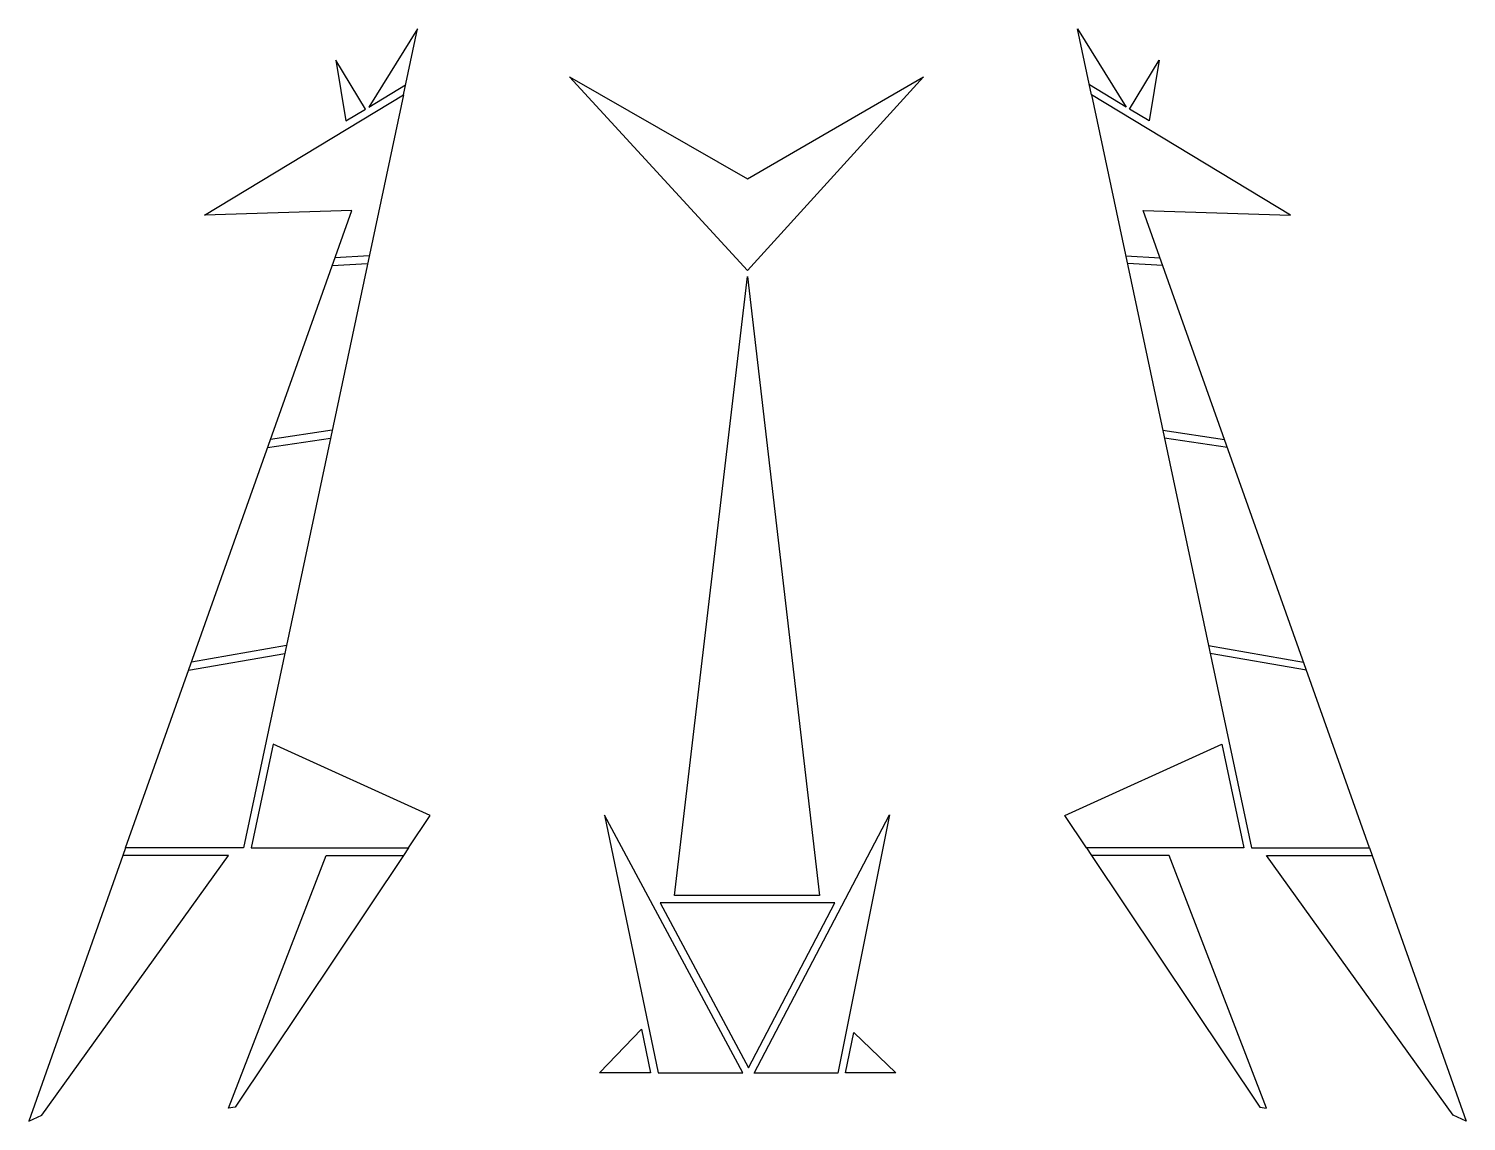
# Model space of a CAD drawing. Header units: millimetres. Extents: x 24 to 977, y 31 to 756.
import ezdxf

# ---------------------------------------------------------------- set-up
doc = ezdxf.new("R2010")
doc.units = ezdxf.units.MM
doc.layers.get('0').update_dxf_attribs({"linetype": 'CONTINUOUS'})

msp = doc.modelspace()

# ---------------------------------------------------------------- linework, layer by layer
for p, q in [((281.29, 755.7), (249.07, 703.78)), ((271.96, 711.77), (281.29, 755.7)), ((728.49, 711.77), (719.17, 755.7)), ((719.17, 755.7), (751.39, 703.78)), ((249.07, 703.78), (273.38, 718.47)), ((751.39, 703.78), (727.07, 718.47)), ((249.32, 605.08), (226.59, 603.85)), ((751.13, 605.08), (773.87, 603.85)), ((224.78, 598.75), (248.24, 600.01)), ((775.68, 598.75), (752.21, 600.01)), ((224.8, 489.52), (183.86, 483.36)), ((775.66, 489.52), (816.6, 483.36)), ((181.96, 478.01), (223.69, 484.3)), ((818.49, 478.01), (776.77, 484.3)), ((194.5, 346.75), (131.48, 335.66)), ((805.96, 346.75), (868.97, 335.66)), ((129.56, 330.25), (193.38, 341.48)), ((870.89, 330.25), (807.08, 341.48)), ((87.78, 212.44), (86.01, 207.44)), ((275.47, 212.44), (272.12, 207.44)), ((724.99, 212.44), (728.34, 207.44)), ((912.67, 212.44), (914.44, 207.44))]:
    msp.add_line(p, q)
for points in [[(233.87, 694.6), (246.8, 702.41), (227.16, 734.92)], [(773.3, 734.92), (766.59, 694.6), (753.66, 702.41)], [(382.08, 723.82), (500.23, 656.21), (616.95, 723.82), (500.23, 595.35)], [(87.78, 212.44), (237.71, 635.23), (140.06, 632.09), (271.96, 711.77), (165.99, 212.44)], [(860.4, 632.09), (728.49, 711.77), (834.46, 212.44), (912.67, 212.44), (762.74, 635.23)], [(500.23, 591.43), (547.92, 181.02), (451.71, 181.02)], [(275.47, 212.44), (289.83, 233.88), (185.7, 281.22), (171.1, 212.44)], [(710.62, 233.88), (814.75, 281.22), (829.35, 212.44), (724.99, 212.44)], [(497.06, 63.38), (405.41, 234.16), (441.07, 63.38)], [(504.7, 62.99), (594.49, 234.46), (560.15, 62.99)], [(156.08, 207.44), (86.01, 207.44), (23.51, 31.21), (32.24, 35.27)], [(160.31, 40.64), (156.03, 39.78), (220.67, 207.44), (272.12, 207.44)], [(728.34, 207.44), (840.14, 40.64), (844.42, 39.78), (779.79, 207.44)], [(968.21, 35.27), (844.37, 207.44), (914.44, 207.44), (976.94, 31.21)], [(500.98, 66.65), (558.24, 176.02), (442.29, 176.02)], [(402.14, 63.36), (429.95, 92.17), (435.97, 63.36)], [(565.32, 63.36), (570.69, 90.16), (598.59, 63.36)]]:
    msp.add_lwpolyline(points, close=True)

doc.saveas('drawing.dxf')
